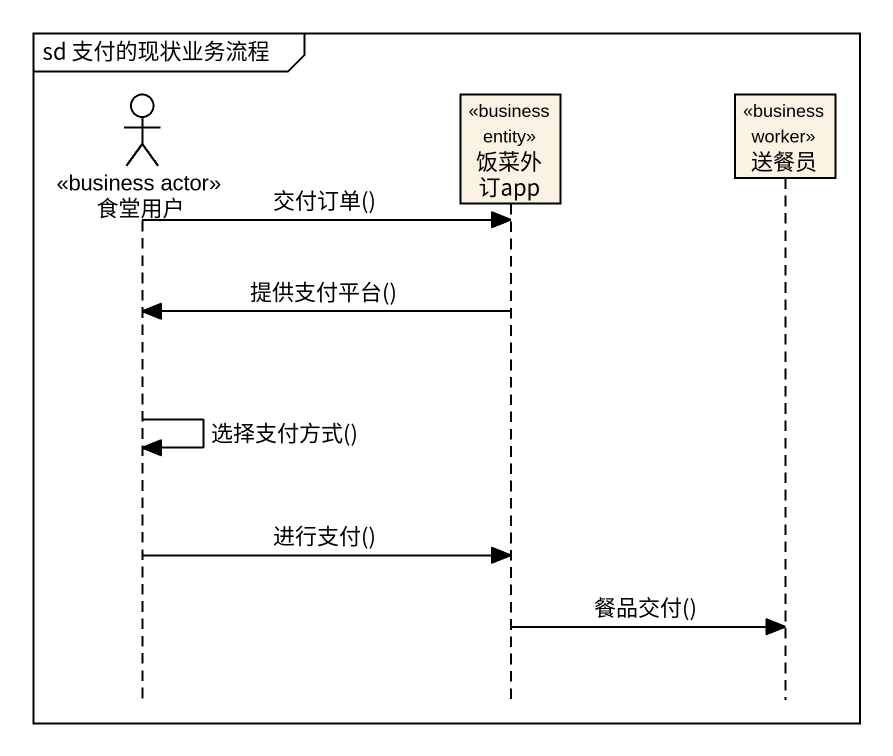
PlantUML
@startuml
mainframe sd 支付的现状业务流程
hide footbox
actor 食堂用户 <<business actor>>
participant 饭菜外订app <<business entity>>
participant 送餐员 <<business worker>>

食堂用户 -> 饭菜外订app : 交付订单()
饭菜外订app -> 食堂用户 : 提供支付平台()
食堂用户 -> 食堂用户 : 选择支付方式()
食堂用户 -> 饭菜外订app : 进行支付()
饭菜外订app -> 送餐员 : 餐品交付()
@enduml
